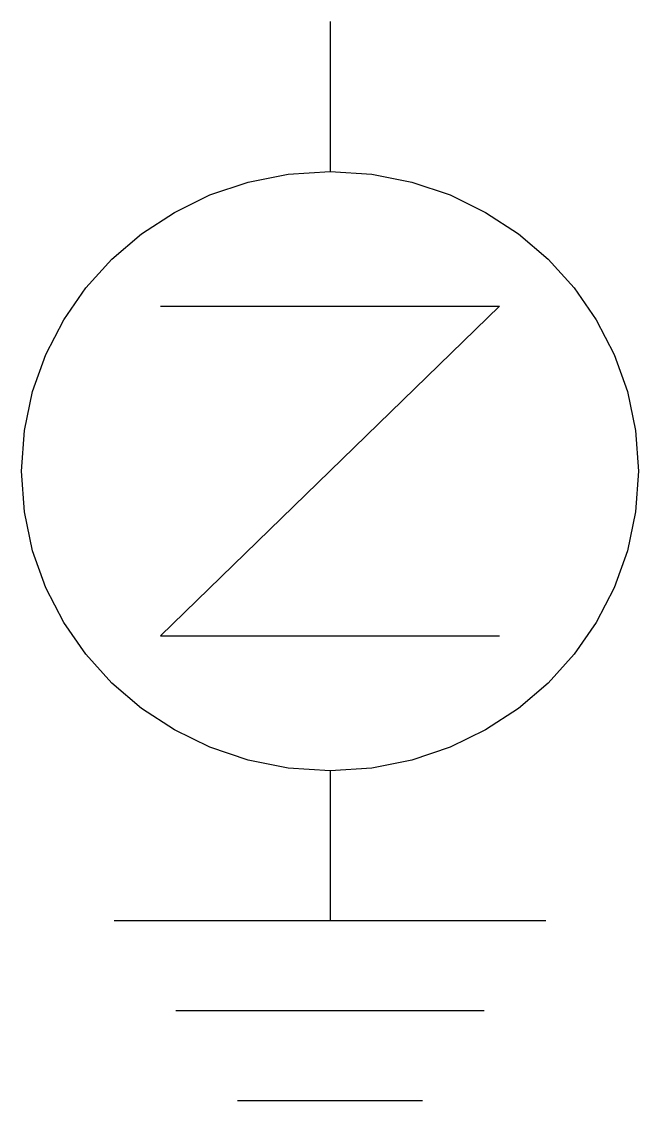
# Model space of a CAD drawing. Header units: millimetres. Extents: x -5 to 5, y -17.5 to 0.
import ezdxf
from ezdxf.enums import TextEntityAlignment as Align

# ---------------------------------------------------------------- set-up
doc = ezdxf.new("R2010")
doc.units = ezdxf.units.MM
doc.layers.get('0').update_dxf_attribs({"linetype": 'CONTINUOUS'})
doc.styles.add('ARIAL', font='arial.ttf')

# ---------------------------------------------------------------- blocks, each defined once
blk = doc.blocks.new('291_E_MV_SLD_IEC60617_grounding_transformer')
at = {"true_color": 0x0000ff}
for p, q in [((0, 0), (0, -2.431)), ((0, -12.153), (0, -14.583)), ((-3.5, -14.583), (3.5, -14.583)), ((-2.5, -16.042), (2.5, -16.042)), ((-1.5, -17.5), (1.5, -17.5))]:
    blk.add_line(p, q, dxfattribs=at)
blk.add_lwpolyline([(5, -7.292), (4.954, -7.951), (4.821, -8.584), (4.607, -9.184), (4.317, -9.745), (3.958, -10.262), (3.535, -10.729), (3.055, -11.14), (2.523, -11.489), (1.946, -11.771), (1.329, -11.979), (0.678, -12.109), (0, -12.153), (-0.678, -12.109), (-1.329, -11.979), (-1.946, -11.771), (-2.523, -11.489), (-3.055, -11.14), (-3.535, -10.729), (-3.958, -10.262), (-4.317, -9.745), (-4.607, -9.184), (-4.821, -8.584), (-4.954, -7.951), (-5, -7.292), (-4.954, -6.632), (-4.821, -6), (-4.607, -5.4), (-4.317, -4.838), (-3.958, -4.321), (-3.535, -3.855), (-3.055, -3.444), (-2.523, -3.095), (-1.946, -2.813), (-1.329, -2.605), (-0.678, -2.475), (0, -2.431), (0.678, -2.475), (1.329, -2.605), (1.946, -2.813), (2.523, -3.095), (3.055, -3.444), (3.535, -3.855), (3.958, -4.321), (4.317, -4.838), (4.607, -5.4), (4.821, -6), (4.954, -6.632), (5, -7.292)], close=True, dxfattribs=at)
blk.add_lwpolyline([(-2.75, -4.618), (2.75, -4.618), (-2.75, -9.965), (2.75, -9.965)], dxfattribs=at)
at = {"true_color": 0x0000ff, "style": 'ARIAL'}
blk.add_attdef('TAG', text='', height=2.5, dxfattribs=at).set_placement((-7, -2.2), align=Align.RIGHT)
at = {"color": 7, "style": 'ARIAL'}
for tag, p in [('VOLTAGE', (-7, -9)), ('POWER', (-7, -12)), ('VECTOR', (-7, -15)), ('MANUFACTURER', (-7, -18))]:
    blk.add_attdef(tag, text='', height=1.7, dxfattribs=at).set_placement(p, align=Align.RIGHT)

msp = doc.modelspace()

# ---------------------------------------------------------------- block references
msp.add_blockref('291_E_MV_SLD_IEC60617_grounding_transformer', (0, 0))

doc.saveas('drawing.dxf')
